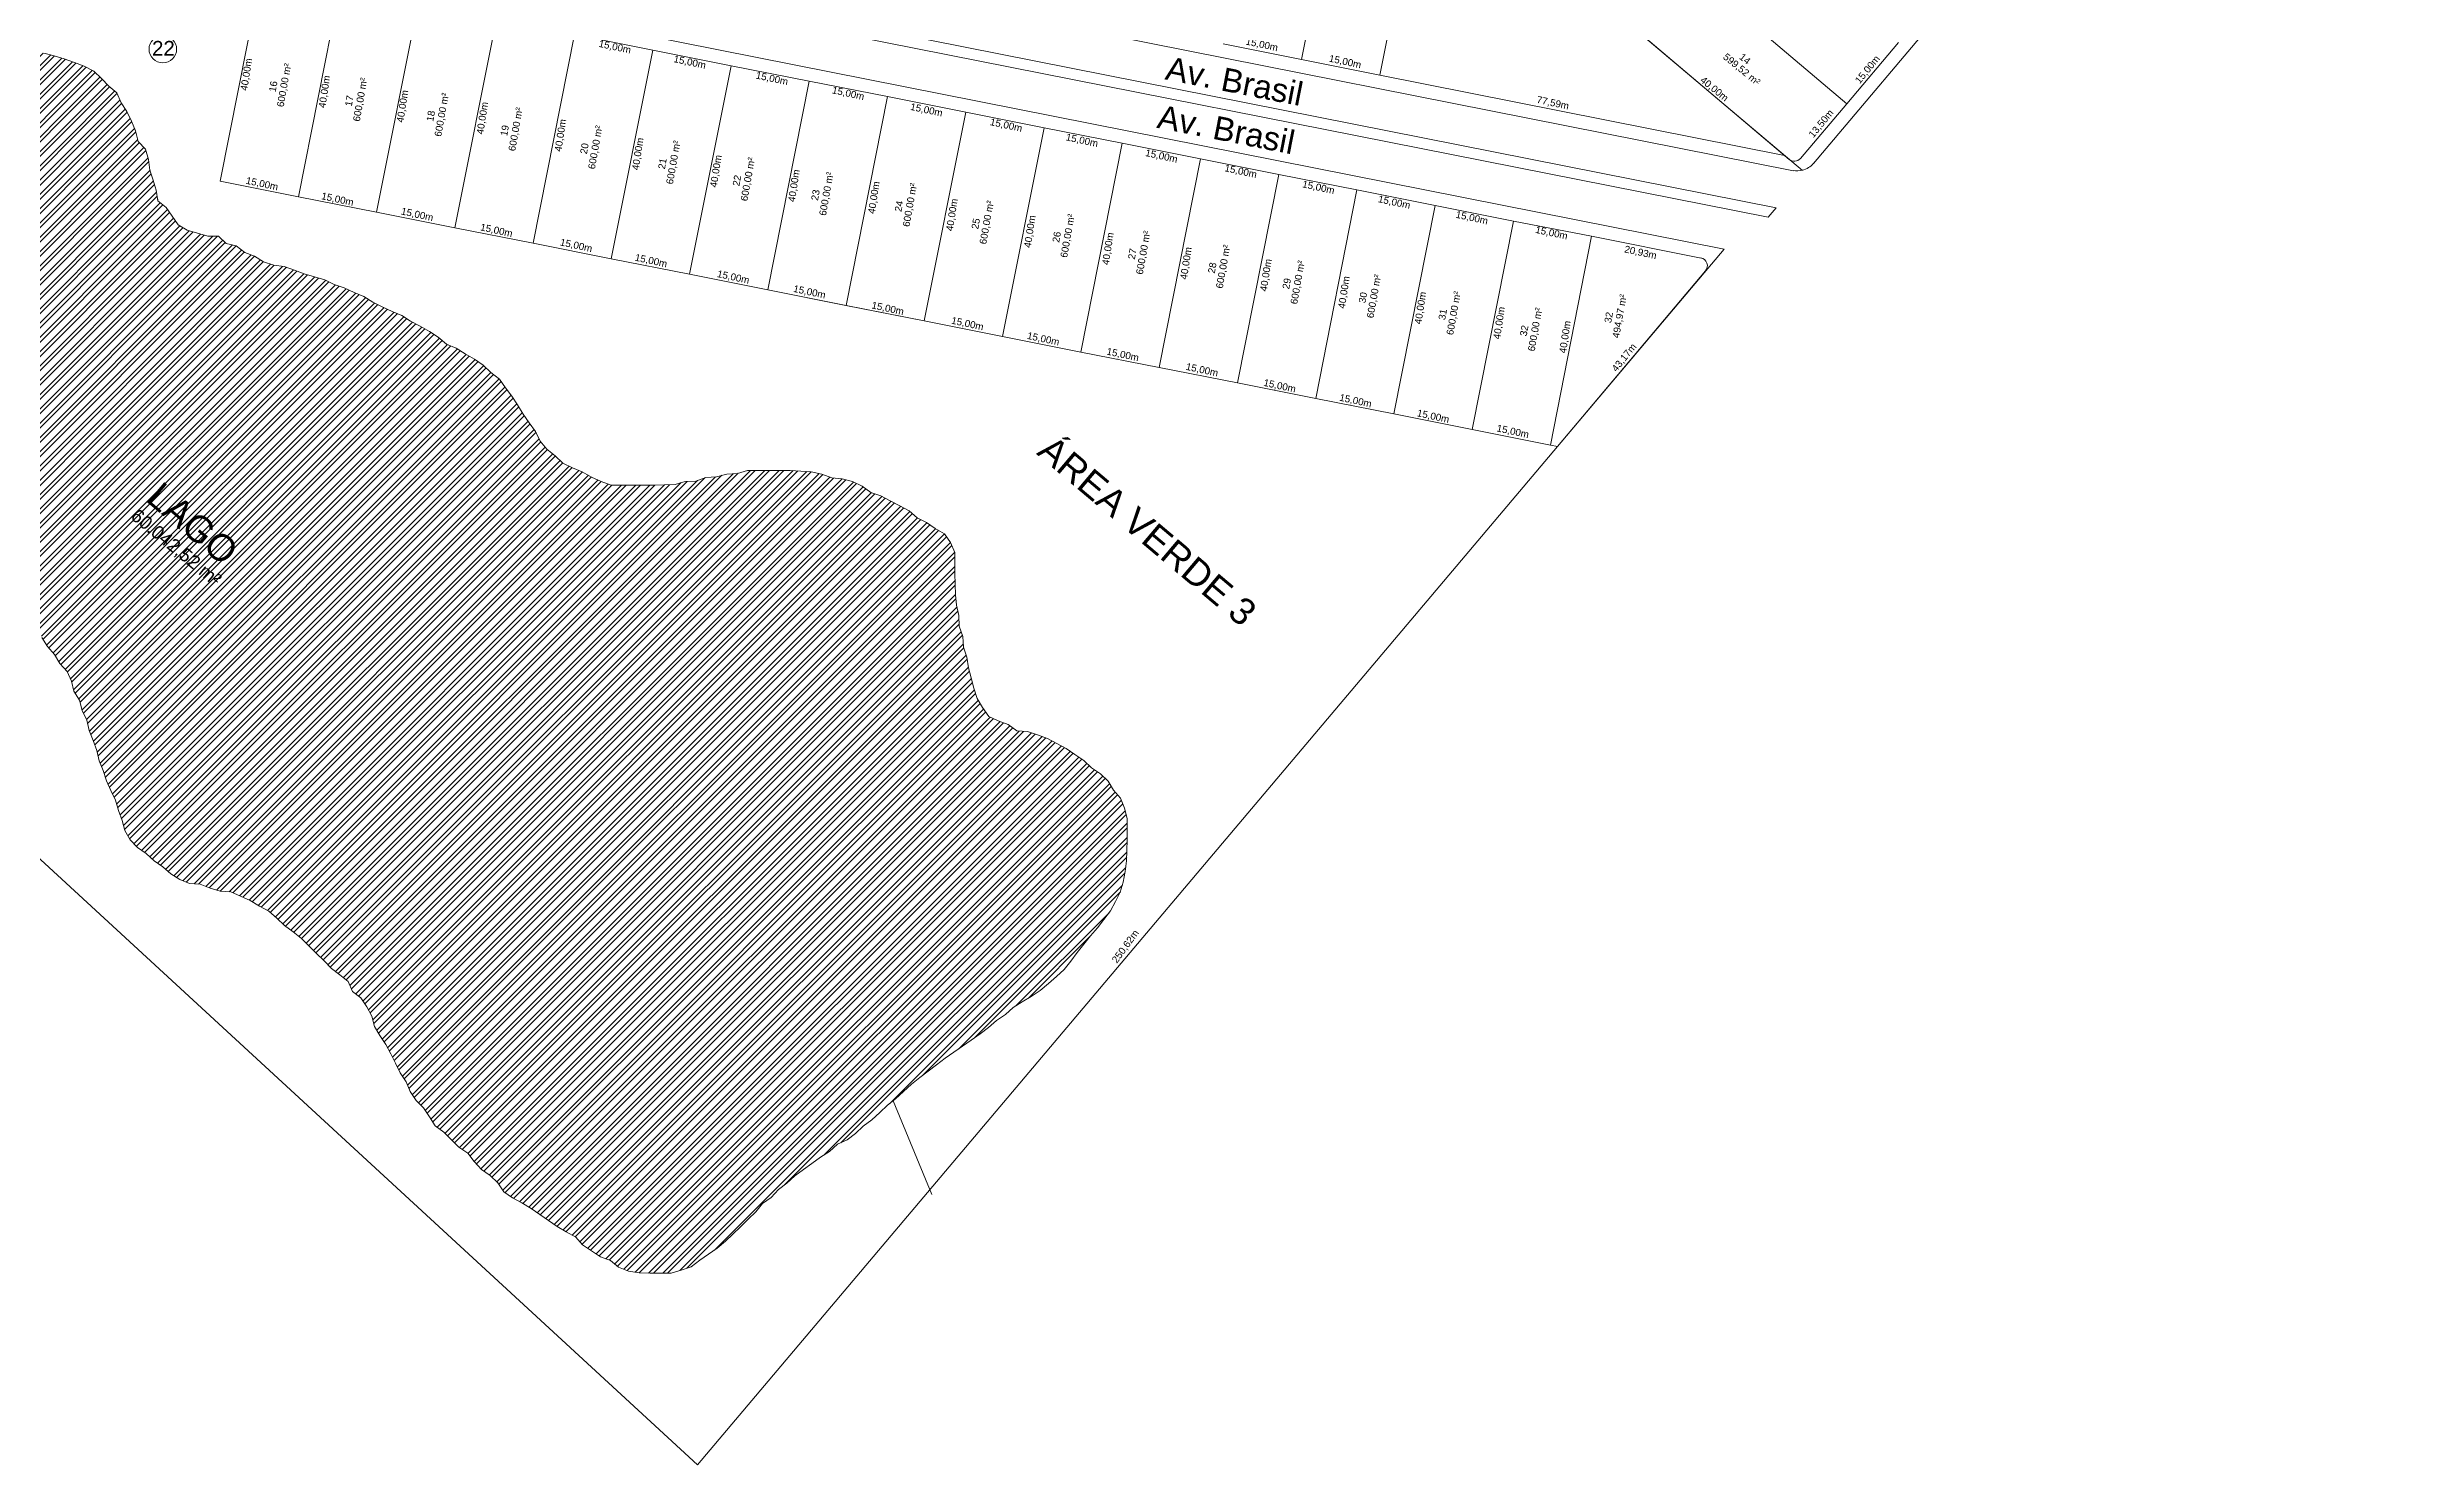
# Model space of a CAD drawing. Header units: metres. Extents: x 3808 to 8215, y 2374 to 6187.
# Drawn here: x 7201.4 to 7644.8, y 3387.8 to 3654.9 of the extents above; entities that cross this region are included whole.
import ezdxf

# ---------------------------------------------------------------- set-up
doc = ezdxf.new("R2010")
doc.units = ezdxf.units.M
for name, color, linetype in [('0 - Cotas', 7, 'Continuous'), ('0 - Nome das Ruas', 7, 'Continuous'), ('0 - Número Dos Lotes', 7, 'Continuous'), ('0 - QUADRAS', 7, 'Continuous'), ('0 - Área Dos Lotes', 1, 'Continuous'), ('PDF_CORREGO', 5, 'Continuous'), ('PDF_LAGO', 5, 'Continuous'), ('PDF_REGIAO_POLILINHAS', 7, 'Continuous')]:
    doc.layers.add(name, color=color, linetype=linetype)
doc.layers.add('PDF_MEIO_FIO', color=7, linetype='Continuous', true_color=0xdd6e00)
doc.layers.add('REGIAO_POLILINHAS', color=7, linetype='Continuous', lineweight=0)
doc.styles.get("Standard").update_dxf_attribs({"font": 'arial.ttf'})

msp = doc.modelspace()

# ---------------------------------------------------------------- hatches: boundary and pattern name
at = {"layer": 'REGIAO_POLILINHAS', "lineweight": 5}
h = msp.add_hatch(dxfattribs=at)
h.set_pattern_fill('ANSI32', color=5, scale=0.2)
h.set_pattern_definition([(45, (-581.274, 256.0805), (-1.3470384, 1.3470384), []), (45, (-580.376, 256.0805), (-1.3470384, 1.3470384), [])])
h.paths.add_polyline_path([(7147.295, 3654.96), (7145.289, 3655.268), (7144.158, 3656.913), (7142.564, 3658.147), (7140.61, 3658.507), (7138.657, 3659.073), (7136.703, 3659.279), (7134.698, 3659.33), (7132.692, 3659.381), (7130.687, 3659.381), (7128.682, 3659.381), (7126.677, 3659.381), (7124.671, 3659.381), (7122.666, 3659.381), (7120.661, 3659.381), (7118.656, 3659.381), (7116.753, 3658.816), (7114.748, 3658.713), (7112.845, 3658.045), (7111.252, 3656.811), (7109.606, 3655.679), (7108.012, 3654.445), (7106.367, 3653.314), (7104.67, 3652.286), (7103.385, 3650.692), (7101.534, 3649.921), (7100.043, 3648.635), (7098.603, 3647.247), (7097.163, 3645.807), (7095.775, 3644.419), (7094.13, 3643.237), (7092.382, 3642.26), (7091.559, 3640.409), (7090.942, 3638.558), (7090.788, 3636.552), (7090.736, 3634.547), (7090.736, 3632.542), (7090.736, 3630.537), (7090.736, 3628.531), (7090.736, 3626.526), (7090.736, 3624.521), (7090.736, 3622.516), (7090.736, 3620.51), (7091.148, 3618.557), (7091.713, 3616.603), (7092.073, 3614.649), (7092.69, 3612.747), (7093.359, 3610.844), (7094.593, 3609.302), (7096.032, 3607.862), (7097.163, 3606.217), (7098.14, 3604.468), (7099.22, 3602.823), (7100.557, 3601.281), (7102.151, 3600.098), (7103.642, 3598.71), (7104.876, 3597.167), (7106.418, 3595.882), (7107.909, 3594.545), (7109.349, 3593.157), (7110.737, 3591.717), (7112.434, 3590.586), (7113.925, 3589.249), (7115.313, 3587.861), (7116.753, 3586.421), (7118.604, 3585.701), (7119.89, 3584.107), (7121.483, 3582.976), (7122.975, 3581.588), (7124.363, 3580.2), (7126.008, 3579.017), (7127.191, 3577.423), (7129.042, 3576.652), (7130.533, 3575.315), (7132.178, 3574.184), (7133.669, 3572.847), (7135.109, 3571.459), (7136.96, 3570.636), (7138.245, 3569.094), (7140.096, 3568.374), (7141.587, 3567.037), (7143.233, 3565.906), (7144.724, 3564.569), (7146.369, 3563.438), (7147.603, 3561.844), (7149.197, 3560.661), (7150.74, 3559.325), (7152.385, 3558.193), (7154.39, 3557.988), (7156.395, 3557.936), (7158.349, 3558.296), (7160.354, 3558.553), (7162.051, 3559.633), (7164.005, 3559.89), (7166.01, 3559.942), (7168.016, 3559.942), (7170.021, 3559.993), (7172.026, 3559.993), (7174.031, 3559.993), (7175.985, 3559.53), (7177.888, 3558.81), (7179.739, 3558.142), (7181.641, 3557.525), (7183.492, 3556.702), (7185.394, 3556.034), (7187.194, 3555.211), (7189.096, 3554.594), (7190.793, 3553.515), (7192.593, 3552.538), (7194.032, 3551.201), (7195.472, 3549.813), (7196.912, 3548.373), (7198.043, 3546.728), (7199.688, 3545.596), (7200.408, 3543.694), (7201.436, 3541.997), (7202.773, 3540.506), (7203.802, 3538.809), (7205.19, 3537.318), (7205.961, 3535.467), (7206.424, 3533.565), (7207.504, 3531.868), (7208.018, 3529.914), (7208.892, 3528.115), (7209.303, 3526.161), (7210.074, 3524.31), (7210.743, 3522.407), (7211.206, 3520.454), (7211.977, 3518.603), (7212.594, 3516.7), (7213.416, 3514.849), (7214.291, 3513.05), (7214.805, 3511.096), (7215.525, 3509.245), (7216.039, 3507.342), (7217.016, 3505.543), (7218.404, 3504.103), (7220.049, 3502.972), (7221.54, 3501.635), (7223.186, 3500.504), (7224.677, 3499.167), (7226.373, 3498.087), (7228.224, 3497.368), (7230.23, 3497.213), (7232.132, 3496.493), (7233.983, 3495.876), (7235.988, 3495.774), (7237.839, 3494.951), (7239.639, 3494.128), (7241.387, 3493.049), (7243.135, 3492.123), (7244.678, 3490.838), (7246.117, 3489.449), (7247.763, 3488.267), (7249.305, 3486.981), (7250.694, 3485.593), (7252.133, 3484.153), (7253.573, 3482.765), (7254.961, 3481.326), (7256.555, 3480.143), (7258.098, 3478.858), (7258.92, 3477.007), (7260.514, 3475.773), (7261.645, 3474.127), (7262.571, 3472.379), (7263.085, 3470.425), (7264.062, 3468.677), (7265.193, 3467.032), (7266.119, 3465.232), (7267.044, 3463.484), (7267.918, 3461.684), (7268.998, 3459.988), (7269.769, 3458.137), (7270.9, 3456.44), (7272.289, 3455.052), (7273.42, 3453.355), (7274.499, 3451.71), (7276.093, 3450.476), (7277.533, 3449.087), (7278.973, 3447.648), (7280.618, 3446.516), (7281.852, 3444.974), (7283.189, 3443.483), (7284.834, 3442.3), (7286.325, 3440.963), (7287.405, 3439.267), (7289.05, 3438.136), (7290.799, 3437.21), (7292.547, 3436.13), (7294.192, 3434.999), (7295.837, 3433.868), (7297.483, 3432.737), (7299.179, 3431.708), (7300.979, 3430.732), (7302.264, 3429.24), (7303.961, 3428.161), (7305.658, 3427.03), (7307.509, 3426.31), (7309.051, 3425.076), (7310.902, 3424.304), (7312.908, 3423.996), (7314.913, 3423.945), (7316.918, 3423.945), (7318.923, 3423.945), (7320.826, 3424.51), (7322.728, 3425.127), (7324.322, 3426.361), (7325.968, 3427.492), (7327.613, 3428.623), (7329.155, 3429.96), (7330.595, 3431.297), (7332.035, 3432.685), (7333.474, 3434.074), (7334.914, 3435.513), (7336.148, 3437.056), (7337.793, 3438.187), (7339.182, 3439.678), (7340.724, 3440.912), (7342.215, 3442.249), (7343.861, 3443.431), (7345.454, 3444.614), (7347.048, 3445.797), (7348.745, 3446.876), (7350.288, 3448.213), (7352.087, 3449.036), (7353.681, 3450.27), (7355.121, 3451.607), (7356.766, 3452.789), (7358.257, 3454.178), (7359.697, 3455.566), (7361.239, 3456.8), (7362.73, 3458.137), (7364.222, 3459.525), (7365.764, 3460.81), (7367.358, 3461.993), (7368.952, 3463.175), (7370.546, 3464.409), (7372.191, 3465.541), (7373.836, 3466.723), (7375.482, 3467.854), (7377.127, 3469.037), (7378.721, 3470.22), (7380.264, 3471.505), (7381.909, 3472.636), (7383.4, 3473.973), (7385.097, 3475.053), (7386.793, 3476.081), (7388.439, 3477.212), (7390.033, 3478.498), (7391.524, 3479.834), (7392.963, 3481.171), (7394.249, 3482.714), (7395.431, 3484.359), (7396.717, 3485.902), (7397.951, 3487.496), (7399.236, 3488.987), (7400.47, 3490.581), (7401.704, 3492.174), (7402.681, 3493.923), (7403.555, 3495.722), (7404.121, 3497.625), (7404.481, 3499.578), (7404.738, 3501.584), (7404.789, 3503.589), (7404.841, 3505.594), (7404.841, 3507.599), (7404.841, 3509.605), (7404.378, 3511.559), (7403.607, 3513.41), (7402.27, 3514.901), (7401.242, 3516.597), (7399.802, 3518.037), (7398.157, 3519.117), (7396.717, 3520.505), (7395.02, 3521.636), (7393.375, 3522.767), (7391.627, 3523.744), (7389.827, 3524.67), (7387.976, 3525.338), (7386.074, 3525.955), (7384.068, 3526.109), (7382.423, 3527.292), (7380.572, 3528.012), (7378.772, 3528.835), (7377.59, 3530.48), (7376.613, 3532.228), (7375.945, 3534.13), (7375.482, 3536.084), (7374.968, 3537.987), (7374.659, 3539.992), (7374.042, 3541.894), (7373.888, 3543.9), (7373.219, 3545.802), (7373.117, 3547.807), (7372.705, 3549.761), (7372.5, 3551.715), (7372.448, 3553.72), (7372.397, 3555.725), (7372.397, 3557.731), (7372.397, 3559.736), (7371.574, 3561.587), (7370.443, 3563.232), (7368.695, 3564.209), (7367.049, 3565.34), (7365.301, 3566.266), (7363.759, 3567.551), (7362.011, 3568.528), (7360.211, 3569.454), (7358.463, 3570.379), (7356.56, 3570.996), (7354.915, 3572.23), (7353.116, 3573.053), (7351.162, 3573.567), (7349.208, 3573.773), (7347.305, 3574.493), (7345.352, 3574.904), (7343.346, 3575.058), (7341.341, 3575.161), (7339.336, 3575.161), (7337.331, 3575.161), (7335.325, 3575.161), (7333.32, 3575.161), (7331.418, 3574.595), (7329.412, 3574.493), (7327.459, 3573.978), (7325.505, 3573.824), (7323.602, 3573.156), (7321.597, 3573.104), (7319.695, 3572.539), (7317.689, 3572.436), (7315.684, 3572.384), (7313.679, 3572.384), (7311.674, 3572.384), (7309.668, 3572.384), (7307.663, 3572.384), (7305.761, 3573.104), (7303.961, 3573.927), (7302.213, 3574.904), (7300.362, 3575.675), (7298.562, 3576.549), (7297.123, 3577.937), (7295.529, 3579.171), (7294.243, 3580.714), (7293.421, 3582.514), (7292.187, 3584.107), (7291.056, 3585.753), (7290.027, 3587.501), (7288.948, 3589.146), (7287.714, 3590.74), (7286.582, 3592.386), (7284.988, 3593.62), (7283.549, 3595.008), (7281.903, 3596.139), (7280.155, 3597.116), (7278.459, 3598.196), (7276.608, 3598.967), (7275.065, 3600.252), (7273.42, 3601.332), (7271.672, 3602.36), (7269.872, 3603.286), (7268.227, 3604.366), (7266.376, 3605.137), (7264.525, 3606.011), (7262.725, 3606.885), (7261.08, 3607.965), (7259.229, 3608.685), (7257.378, 3609.559), (7255.475, 3610.227), (7253.676, 3611.05), (7251.773, 3611.667), (7249.819, 3612.181), (7247.968, 3612.901), (7246.066, 3613.569), (7244.112, 3613.826), (7242.158, 3614.443), (7240.462, 3615.523), (7238.611, 3616.243), (7237.017, 3617.477), (7235.114, 3617.94), (7233.675, 3619.328), (7231.669, 3619.328), (7229.716, 3619.842), (7227.762, 3620.408), (7226.065, 3621.436), (7224.934, 3623.081), (7223.803, 3624.727), (7222.26, 3625.961), (7221.952, 3627.966), (7221.386, 3629.868), (7220.769, 3631.771), (7220.512, 3633.776), (7219.895, 3635.678), (7218.558, 3637.169), (7218.044, 3639.123), (7217.273, 3640.974), (7216.399, 3642.774), (7215.319, 3644.419), (7214.548, 3646.322), (7213.005, 3647.556), (7211.617, 3648.995), (7210.177, 3650.384), (7208.378, 3651.309), (7206.527, 3652.029), (7204.624, 3652.697), (7202.722, 3653.314), (7200.768, 3653.777), (7198.866, 3654.291), (7196.86, 3654.497), (7194.855, 3654.548), (7192.85, 3654.548), (7190.845, 3654.548), (7188.839, 3654.548), (7186.834, 3654.548), (7184.829, 3654.548), (7182.824, 3654.548), (7180.818, 3654.548), (7178.813, 3654.548), (7176.808, 3654.548), (7174.803, 3654.548), (7172.797, 3654.548), (7170.792, 3654.548), (7168.787, 3654.548), (7166.884, 3653.931), (7164.982, 3653.314), (7162.977, 3653.211), (7160.971, 3653.211), (7158.966, 3653.16), (7156.961, 3653.16), (7154.956, 3653.16), (7152.95, 3653.16), (7151.974, 3653.16), (7151.768, 3653.674), (7151.716, 3654.137), (7151.357, 3654.394), (7150.585, 3654.497), (7150.071, 3654.754), (7149.608, 3654.754), (7149.043, 3654.857)])
edge = h.paths.add_edge_path(flags=17)
edge.add_line((7222.214, 3626.258), (7222.26, 3626.218))
h.paths.add_polyline_path([(7132.692, 3659.381), (7118.604, 3659.381), (7134.698, 3659.33)], flags=25)
h.paths.add_polyline_path([(7118.656, 3659.381), (7132.692, 3659.381), (7118.604, 3659.381)], flags=24)
h.paths.add_polyline_path([(7130.687, 3659.381), (7118.656, 3659.381), (7132.692, 3659.381)], flags=24)
h.paths.add_polyline_path([(7130.687, 3659.381), (7118.656, 3659.381), (7128.682, 3659.381)], flags=8)
h.paths.add_polyline_path([(7130.687, 3659.381), (7118.656, 3659.381)], flags=8)
h.paths.add_polyline_path([(7128.682, 3659.381), (7118.656, 3659.381), (7126.677, 3659.381)], flags=8)
h.paths.add_polyline_path([(7128.682, 3659.381), (7118.656, 3659.381)], flags=8)
h.paths.add_polyline_path([(7126.677, 3659.381), (7118.656, 3659.381), (7124.671, 3659.381)], flags=8)
h.paths.add_polyline_path([(7126.677, 3659.381), (7118.656, 3659.381)], flags=8)
h.paths.add_polyline_path([(7124.671, 3659.381), (7118.656, 3659.381), (7122.666, 3659.381)], flags=8)
h.paths.add_polyline_path([(7124.671, 3659.381), (7118.656, 3659.381)], flags=8)
h.paths.add_polyline_path([(7194.855, 3654.548), (7168.735, 3654.548), (7196.86, 3654.497)], flags=25)
h.paths.add_polyline_path([(7168.787, 3654.548), (7194.855, 3654.548), (7168.735, 3654.548)], flags=24)
h.paths.add_polyline_path([(7192.85, 3654.548), (7168.787, 3654.548), (7194.855, 3654.548)], flags=24)
h.paths.add_polyline_path([(7192.85, 3654.548), (7168.787, 3654.548), (7190.845, 3654.548)], flags=8)
h.paths.add_polyline_path([(7192.85, 3654.548), (7168.787, 3654.548)], flags=8)
h.paths.add_polyline_path([(7190.845, 3654.548), (7168.787, 3654.548), (7188.839, 3654.548)], flags=8)
h.paths.add_polyline_path([(7190.845, 3654.548), (7168.787, 3654.548)], flags=8)
h.paths.add_polyline_path([(7188.839, 3654.548), (7168.787, 3654.548), (7186.834, 3654.548)], flags=8)
h.paths.add_polyline_path([(7188.839, 3654.548), (7168.787, 3654.548)], flags=8)
h.paths.add_polyline_path([(7186.834, 3654.548), (7168.787, 3654.548), (7184.829, 3654.548)], flags=8)
h.paths.add_polyline_path([(7186.834, 3654.548), (7168.787, 3654.548)], flags=8)
h.paths.add_polyline_path([(7184.829, 3654.548), (7168.787, 3654.548), (7182.824, 3654.548)], flags=8)
h.paths.add_polyline_path([(7184.829, 3654.548), (7168.787, 3654.548)], flags=8)
h.paths.add_polyline_path([(7333.32, 3575.161), (7343.346, 3575.058), (7332.96, 3575.058)], flags=25)
h.paths.add_polyline_path([(7341.341, 3575.161), (7333.32, 3575.161), (7343.346, 3575.058)], flags=24)
h.paths.add_polyline_path([(7341.341, 3575.161), (7333.32, 3575.161), (7339.336, 3575.161)], flags=8)
h.paths.add_polyline_path([(7341.341, 3575.161), (7333.32, 3575.161)], flags=8)
h.paths.add_polyline_path([(7339.336, 3575.161), (7333.32, 3575.161), (7337.331, 3575.161)], flags=8)
h.paths.add_polyline_path([(7339.336, 3575.161), (7333.32, 3575.161)], flags=8)
h.paths.add_polyline_path([(7337.331, 3575.161), (7333.32, 3575.161), (7335.325, 3575.161)], flags=8)
h.paths.add_polyline_path([(7337.331, 3575.161), (7333.32, 3575.161)], flags=8)
h.paths.add_polyline_path([(7318.923, 3423.945), (7316.918, 3423.945), (7314.913, 3423.945)], flags=24)
h.paths.add_polyline_path([(7318.923, 3423.945), (7316.918, 3423.945)], flags=8)
h.paths.add_polyline_path([(7314.913, 3423.945), (7318.923, 3423.945)], flags=25)

# ---------------------------------------------------------------- linework, layer by layer
at = {"layer": '0 - QUADRAS', "color": 7, "lineweight": 5}
msp.add_circle((7223.187, 3654.549), 2.597, dxfattribs=at)
at = {"layer": '0 - QUADRAS', "lineweight": 5, "transparency": 33554559}
msp.add_solid([(7215.936, 3634.547), (7216.604, 3634.547), (7216.45, 3634.547)], dxfattribs=at)
at = {"layer": 'PDF_CORREGO', "lineweight": 5}
for p, q in [((7222.214, 3626.258), (7222.26, 3626.218)), ((7360.743, 3456.403), (7368.026, 3438.753))]:
    msp.add_line(p, q, dxfattribs=at)
at = {"layer": 'PDF_LAGO', "color": 3, "lineweight": 5}
for p, q in [((7202.722, 3653.314), (7200.768, 3653.777)), ((7204.624, 3652.697), (7202.722, 3653.314)), ((7206.527, 3652.029), (7204.624, 3652.697)), ((7208.378, 3651.309), (7206.527, 3652.029)), ((7210.177, 3650.384), (7208.378, 3651.309)), ((7211.617, 3648.995), (7210.177, 3650.384)), ((7213.005, 3647.556), (7211.617, 3648.995)), ((7214.548, 3646.322), (7213.005, 3647.556)), ((7215.319, 3644.419), (7214.548, 3646.322)), ((7216.399, 3642.774), (7215.319, 3644.419)), ((7217.273, 3640.974), (7216.399, 3642.774)), ((7218.044, 3639.123), (7217.273, 3640.974)), ((7218.558, 3637.169), (7218.044, 3639.123)), ((7219.895, 3635.678), (7218.558, 3637.169)), ((7220.512, 3633.776), (7219.895, 3635.678)), ((7220.769, 3631.771), (7220.512, 3633.776)), ((7221.386, 3629.868), (7220.769, 3631.771)), ((7221.952, 3627.966), (7221.386, 3629.868)), ((7222.26, 3625.961), (7221.952, 3627.966)), ((7223.803, 3624.727), (7222.26, 3625.961)), ((7224.934, 3623.081), (7223.803, 3624.727)), ((7226.065, 3621.436), (7224.934, 3623.081)), ((7227.762, 3620.408), (7226.065, 3621.436)), ((7229.716, 3619.842), (7227.762, 3620.408)), ((7231.669, 3619.328), (7229.716, 3619.842)), ((7233.675, 3619.328), (7231.669, 3619.328)), ((7235.114, 3617.94), (7233.675, 3619.328)), ((7237.017, 3617.477), (7235.114, 3617.94)), ((7238.611, 3616.243), (7237.017, 3617.477)), ((7240.462, 3615.523), (7238.611, 3616.243)), ((7242.158, 3614.443), (7240.462, 3615.523)), ((7244.112, 3613.826), (7242.158, 3614.443)), ((7246.066, 3613.569), (7244.112, 3613.826)), ((7247.968, 3612.901), (7246.066, 3613.569)), ((7249.819, 3612.181), (7247.968, 3612.901)), ((7251.773, 3611.667), (7249.819, 3612.181)), ((7253.676, 3611.05), (7251.773, 3611.667)), ((7255.475, 3610.227), (7253.676, 3611.05)), ((7257.378, 3609.559), (7255.475, 3610.227)), ((7259.229, 3608.685), (7257.378, 3609.559)), ((7261.08, 3607.965), (7259.229, 3608.685)), ((7262.725, 3606.885), (7261.08, 3607.965)), ((7264.525, 3606.011), (7262.725, 3606.885)), ((7266.376, 3605.137), (7264.525, 3606.011)), ((7268.227, 3604.366), (7266.376, 3605.137)), ((7269.872, 3603.286), (7268.227, 3604.366)), ((7271.672, 3602.36), (7269.872, 3603.286)), ((7273.42, 3601.332), (7271.672, 3602.36)), ((7275.065, 3600.252), (7273.42, 3601.332)), ((7276.608, 3598.967), (7275.065, 3600.252)), ((7278.459, 3598.196), (7276.608, 3598.967)), ((7280.155, 3597.116), (7278.459, 3598.196)), ((7281.903, 3596.139), (7280.155, 3597.116)), ((7283.549, 3595.008), (7281.903, 3596.139)), ((7284.988, 3593.62), (7283.549, 3595.008)), ((7286.582, 3592.386), (7284.988, 3593.62)), ((7287.714, 3590.74), (7286.582, 3592.386)), ((7288.948, 3589.146), (7287.714, 3590.74)), ((7290.027, 3587.501), (7288.948, 3589.146)), ((7291.056, 3585.753), (7290.027, 3587.501)), ((7292.187, 3584.107), (7291.056, 3585.753)), ((7293.421, 3582.514), (7292.187, 3584.107)), ((7294.243, 3580.714), (7293.421, 3582.514)), ((7295.529, 3579.171), (7294.243, 3580.714)), ((7297.123, 3577.937), (7295.529, 3579.171)), ((7298.562, 3576.549), (7297.123, 3577.937)), ((7300.362, 3575.675), (7298.562, 3576.549)), ((7302.213, 3574.904), (7300.362, 3575.675)), ((7303.961, 3573.927), (7302.213, 3574.904)), ((7329.412, 3574.493), (7327.459, 3573.978)), ((7331.418, 3574.595), (7329.412, 3574.493)), ((7333.32, 3575.161), (7331.418, 3574.595)), ((7335.325, 3575.161), (7333.32, 3575.161)), ((7337.331, 3575.161), (7335.325, 3575.161)), ((7339.336, 3575.161), (7337.331, 3575.161)), ((7341.341, 3575.161), (7339.336, 3575.161)), ((7343.346, 3575.058), (7341.341, 3575.161)), ((7345.352, 3574.904), (7343.346, 3575.058)), ((7347.305, 3574.493), (7345.352, 3574.904)), ((7349.208, 3573.773), (7347.305, 3574.493)), ((7305.761, 3573.104), (7303.961, 3573.927)), ((7307.663, 3572.384), (7305.761, 3573.104)), ((7309.668, 3572.384), (7307.663, 3572.384)), ((7311.674, 3572.384), (7309.668, 3572.384)), ((7313.679, 3572.384), (7311.674, 3572.384)), ((7315.684, 3572.384), (7313.679, 3572.384)), ((7317.689, 3572.436), (7315.684, 3572.384)), ((7319.695, 3572.539), (7317.689, 3572.436)), ((7321.597, 3573.104), (7319.695, 3572.539)), ((7323.602, 3573.156), (7321.597, 3573.104)), ((7325.505, 3573.824), (7323.602, 3573.156)), ((7327.459, 3573.978), (7325.505, 3573.824)), ((7351.162, 3573.567), (7349.208, 3573.773)), ((7353.116, 3573.053), (7351.162, 3573.567)), ((7354.915, 3572.23), (7353.116, 3573.053)), ((7356.56, 3570.996), (7354.915, 3572.23)), ((7358.463, 3570.379), (7356.56, 3570.996)), ((7360.211, 3569.454), (7358.463, 3570.379)), ((7362.011, 3568.528), (7360.211, 3569.454)), ((7363.759, 3567.551), (7362.011, 3568.528)), ((7365.301, 3566.266), (7363.759, 3567.551)), ((7367.049, 3565.34), (7365.301, 3566.266)), ((7368.695, 3564.209), (7367.049, 3565.34)), ((7370.443, 3563.232), (7368.695, 3564.209)), ((7371.574, 3561.587), (7370.443, 3563.232)), ((7372.397, 3559.736), (7371.574, 3561.587)), ((7372.397, 3557.731), (7372.397, 3559.736)), ((7372.397, 3555.725), (7372.397, 3557.731)), ((7372.448, 3553.72), (7372.397, 3555.725)), ((7372.5, 3551.715), (7372.448, 3553.72)), ((7372.705, 3549.761), (7372.5, 3551.715)), ((7373.117, 3547.807), (7372.705, 3549.761)), ((7373.219, 3545.802), (7373.117, 3547.807)), ((7200.408, 3543.694), (7201.436, 3541.997)), ((7373.888, 3543.9), (7373.219, 3545.802)), ((7374.042, 3541.894), (7373.888, 3543.9)), ((7201.436, 3541.997), (7202.773, 3540.506)), ((7202.773, 3540.506), (7203.802, 3538.809)), ((7203.802, 3538.809), (7205.19, 3537.318)), ((7374.659, 3539.992), (7374.042, 3541.894)), ((7374.968, 3537.987), (7374.659, 3539.992)), ((7205.19, 3537.318), (7205.961, 3535.467)), ((7205.961, 3535.467), (7206.424, 3533.565)), ((7375.482, 3536.084), (7374.968, 3537.987)), ((7375.945, 3534.13), (7375.482, 3536.084)), ((7376.613, 3532.228), (7375.945, 3534.13)), ((7206.424, 3533.565), (7207.504, 3531.868)), ((7207.504, 3531.868), (7208.018, 3529.914)), ((7208.018, 3529.914), (7208.892, 3528.115)), ((7377.59, 3530.48), (7376.613, 3532.228)), ((7378.772, 3528.835), (7377.59, 3530.48)), ((7208.892, 3528.115), (7209.303, 3526.161)), ((7209.303, 3526.161), (7210.074, 3524.31)), ((7380.572, 3528.012), (7378.772, 3528.835)), ((7382.423, 3527.292), (7380.572, 3528.012)), ((7384.068, 3526.109), (7382.423, 3527.292)), ((7386.074, 3525.955), (7384.068, 3526.109)), ((7387.976, 3525.338), (7386.074, 3525.955)), ((7389.827, 3524.67), (7387.976, 3525.338)), ((7210.074, 3524.31), (7210.743, 3522.407)), ((7210.743, 3522.407), (7211.206, 3520.454)), ((7391.627, 3523.744), (7389.827, 3524.67)), ((7393.375, 3522.767), (7391.627, 3523.744)), ((7395.02, 3521.636), (7393.375, 3522.767)), ((7396.717, 3520.505), (7395.02, 3521.636)), ((7211.206, 3520.454), (7211.977, 3518.603)), ((7211.977, 3518.603), (7212.594, 3516.7)), ((7212.594, 3516.7), (7213.416, 3514.849)), ((7398.157, 3519.117), (7396.717, 3520.505)), ((7399.802, 3518.037), (7398.157, 3519.117)), ((7401.242, 3516.597), (7399.802, 3518.037)), ((7402.27, 3514.901), (7401.242, 3516.597)), ((7213.416, 3514.849), (7214.291, 3513.05)), ((7214.291, 3513.05), (7214.805, 3511.096)), ((7403.607, 3513.41), (7402.27, 3514.901)), ((7404.378, 3511.559), (7403.607, 3513.41)), ((7214.805, 3511.096), (7215.525, 3509.245)), ((7215.525, 3509.245), (7216.039, 3507.342)), ((7404.841, 3509.605), (7404.378, 3511.559)), ((7404.841, 3507.599), (7404.841, 3509.605)), ((7404.841, 3505.594), (7404.841, 3507.599)), ((7216.039, 3507.342), (7217.016, 3505.543)), ((7217.016, 3505.543), (7218.404, 3504.103)), ((7218.404, 3504.103), (7220.049, 3502.972)), ((7404.738, 3501.584), (7404.789, 3503.589)), ((7404.789, 3503.589), (7404.841, 3505.594)), ((7220.049, 3502.972), (7221.54, 3501.635)), ((7221.54, 3501.635), (7223.186, 3500.504)), ((7223.186, 3500.504), (7224.677, 3499.167)), ((7224.677, 3499.167), (7226.373, 3498.087)), ((7404.121, 3497.625), (7404.481, 3499.578)), ((7404.481, 3499.578), (7404.738, 3501.584)), ((7226.373, 3498.087), (7228.224, 3497.368)), ((7228.224, 3497.368), (7230.23, 3497.213)), ((7230.23, 3497.213), (7232.132, 3496.493)), ((7232.132, 3496.493), (7233.983, 3495.876)), ((7233.983, 3495.876), (7235.988, 3495.774)), ((7235.988, 3495.774), (7237.839, 3494.951)), ((7237.839, 3494.951), (7239.639, 3494.128)), ((7402.681, 3493.923), (7403.555, 3495.722)), ((7403.555, 3495.722), (7404.121, 3497.625)), ((7239.639, 3494.128), (7241.387, 3493.049)), ((7241.387, 3493.049), (7243.135, 3492.123)), ((7243.135, 3492.123), (7244.678, 3490.838)), ((7244.678, 3490.838), (7246.117, 3489.449)), ((7399.236, 3488.987), (7400.47, 3490.581)), ((7400.47, 3490.581), (7401.704, 3492.174)), ((7401.704, 3492.174), (7402.681, 3493.923)), ((7246.117, 3489.449), (7247.763, 3488.267)), ((7247.763, 3488.267), (7249.305, 3486.981)), ((7249.305, 3486.981), (7250.694, 3485.593)), ((7250.694, 3485.593), (7252.133, 3484.153)), ((7395.431, 3484.359), (7396.717, 3485.902)), ((7396.717, 3485.902), (7397.951, 3487.496)), ((7397.951, 3487.496), (7399.236, 3488.987)), ((7252.133, 3484.153), (7253.573, 3482.765)), ((7253.573, 3482.765), (7254.961, 3481.326)), ((7254.961, 3481.326), (7256.555, 3480.143)), ((7391.524, 3479.834), (7392.963, 3481.171)), ((7392.963, 3481.171), (7394.249, 3482.714)), ((7394.249, 3482.714), (7395.431, 3484.359)), ((7256.555, 3480.143), (7258.098, 3478.858)), ((7258.098, 3478.858), (7258.92, 3477.007)), ((7258.92, 3477.007), (7260.514, 3475.773)), ((7386.793, 3476.081), (7388.439, 3477.212)), ((7388.439, 3477.212), (7390.033, 3478.498)), ((7390.033, 3478.498), (7391.524, 3479.834)), ((7260.514, 3475.773), (7261.645, 3474.127)), ((7261.645, 3474.127), (7262.571, 3472.379)), ((7262.571, 3472.379), (7263.085, 3470.425)), ((7380.264, 3471.505), (7381.909, 3472.636)), ((7381.909, 3472.636), (7383.4, 3473.973)), ((7383.4, 3473.973), (7385.097, 3475.053)), ((7385.097, 3475.053), (7386.793, 3476.081)), ((7263.085, 3470.425), (7264.062, 3468.677)), ((7264.062, 3468.677), (7265.193, 3467.032)), ((7373.836, 3466.723), (7375.482, 3467.854)), ((7375.482, 3467.854), (7377.127, 3469.037)), ((7377.127, 3469.037), (7378.721, 3470.22)), ((7378.721, 3470.22), (7380.264, 3471.505)), ((7265.193, 3467.032), (7266.119, 3465.232)), ((7266.119, 3465.232), (7267.044, 3463.484)), ((7267.044, 3463.484), (7267.918, 3461.684)), ((7367.358, 3461.993), (7368.952, 3463.175)), ((7368.952, 3463.175), (7370.546, 3464.409)), ((7370.546, 3464.409), (7372.191, 3465.541)), ((7372.191, 3465.541), (7373.836, 3466.723)), ((7267.918, 3461.684), (7268.998, 3459.988)), ((7268.998, 3459.988), (7269.769, 3458.137)), ((7362.73, 3458.137), (7364.222, 3459.525)), ((7364.222, 3459.525), (7365.764, 3460.81)), ((7365.764, 3460.81), (7367.358, 3461.993)), ((7269.769, 3458.137), (7270.9, 3456.44)), ((7270.9, 3456.44), (7272.289, 3455.052)), ((7272.289, 3455.052), (7273.42, 3453.355)), ((7358.257, 3454.178), (7359.697, 3455.566)), ((7359.697, 3455.566), (7361.239, 3456.8)), ((7361.239, 3456.8), (7362.73, 3458.137)), ((7273.42, 3453.355), (7274.499, 3451.71)), ((7274.499, 3451.71), (7276.093, 3450.476)), ((7276.093, 3450.476), (7277.533, 3449.087)), ((7352.087, 3449.036), (7353.681, 3450.27)), ((7353.681, 3450.27), (7355.121, 3451.607)), ((7355.121, 3451.607), (7356.766, 3452.789)), ((7356.766, 3452.789), (7358.257, 3454.178)), ((7277.533, 3449.087), (7278.973, 3447.648)), ((7278.973, 3447.648), (7280.618, 3446.516)), ((7280.618, 3446.516), (7281.852, 3444.974)), ((7345.454, 3444.614), (7347.048, 3445.797)), ((7347.048, 3445.797), (7348.745, 3446.876)), ((7348.745, 3446.876), (7350.288, 3448.213)), ((7350.288, 3448.213), (7352.087, 3449.036)), ((7281.852, 3444.974), (7283.189, 3443.483)), ((7283.189, 3443.483), (7284.834, 3442.3)), ((7284.834, 3442.3), (7286.325, 3440.963)), ((7286.325, 3440.963), (7287.405, 3439.267)), ((7340.724, 3440.912), (7342.215, 3442.249)), ((7342.215, 3442.249), (7343.861, 3443.431)), ((7343.861, 3443.431), (7345.454, 3444.614)), ((7287.405, 3439.267), (7289.05, 3438.136)), ((7289.05, 3438.136), (7290.799, 3437.21)), ((7290.799, 3437.21), (7292.547, 3436.13)), ((7334.914, 3435.513), (7336.148, 3437.056)), ((7336.148, 3437.056), (7337.793, 3438.187)), ((7337.793, 3438.187), (7339.182, 3439.678)), ((7339.182, 3439.678), (7340.724, 3440.912)), ((7292.547, 3436.13), (7294.192, 3434.999)), ((7294.192, 3434.999), (7295.837, 3433.868)), ((7295.837, 3433.868), (7297.483, 3432.737)), ((7297.483, 3432.737), (7299.179, 3431.708)), ((7330.595, 3431.297), (7332.035, 3432.685)), ((7332.035, 3432.685), (7333.474, 3434.074)), ((7333.474, 3434.074), (7334.914, 3435.513)), ((7299.179, 3431.708), (7300.979, 3430.732)), ((7300.979, 3430.732), (7302.264, 3429.24)), ((7302.264, 3429.24), (7303.961, 3428.161)), ((7303.961, 3428.161), (7305.658, 3427.03)), ((7325.968, 3427.492), (7327.613, 3428.623)), ((7327.613, 3428.623), (7329.155, 3429.96)), ((7329.155, 3429.96), (7330.595, 3431.297)), ((7305.658, 3427.03), (7307.509, 3426.31)), ((7307.509, 3426.31), (7309.051, 3425.076)), ((7309.051, 3425.076), (7310.902, 3424.304)), ((7310.902, 3424.304), (7312.908, 3423.996)), ((7312.908, 3423.996), (7314.913, 3423.945)), ((7314.913, 3423.945), (7316.918, 3423.945)), ((7316.918, 3423.945), (7318.923, 3423.945)), ((7318.923, 3423.945), (7320.826, 3424.51)), ((7320.826, 3424.51), (7322.728, 3425.127)), ((7322.728, 3425.127), (7324.322, 3426.361)), ((7324.322, 3426.361), (7325.968, 3427.492))]:
    msp.add_line(p, q, dxfattribs=at)
at = {"layer": 'PDF_LAGO', "lineweight": 5, "transparency": 33554559}
for points in [[(7333.32, 3575.161), (7343.346, 3575.058), (7332.96, 3575.058)], [(7337.331, 3575.161), (7337.331, 3575.161), (7333.32, 3575.161)], [(7337.331, 3575.161), (7333.32, 3575.161), (7335.325, 3575.161)], [(7339.336, 3575.161), (7339.336, 3575.161), (7333.32, 3575.161)], [(7339.336, 3575.161), (7333.32, 3575.161), (7337.331, 3575.161)], [(7341.341, 3575.161), (7341.341, 3575.161), (7333.32, 3575.161)], [(7341.341, 3575.161), (7333.32, 3575.161), (7339.336, 3575.161)], [(7341.341, 3575.161), (7333.32, 3575.161), (7343.346, 3575.058)], [(7314.913, 3423.945), (7318.923, 3423.945), (7318.923, 3423.945)], [(7318.923, 3423.945), (7316.918, 3423.945), (7314.913, 3423.945)], [(7318.923, 3423.945), (7318.923, 3423.945), (7316.918, 3423.945)]]:
    msp.add_solid(points, dxfattribs=at)
at = {"layer": 'PDF_MEIO_FIO', "lineweight": 5}
for p, q in [((7534.154, 3633.005), (7644.802, 3764.014)), ((7530.349, 3631.616), (7163.799, 3704.371)), ((7525.618, 3622.876), (7157.835, 3695.836)), ((7159.326, 3697.584), (7527.11, 3624.624)), ((7517.289, 3616.86), (7150.534, 3689.614)), ((7532.046, 3631.668), (7464.535, 3688.689)), ((7467.569, 3686.118), (7532.046, 3631.668)), ((7527.11, 3624.624), (7525.618, 3622.876)), ((7485.925, 3579.686), (7517.289, 3616.86)), ((7323.911, 3387.799), (7485.925, 3579.686))]:
    msp.add_line(p, q, dxfattribs=at)
for radius, start, end in [(3.984, 258.77632, 283.69538), (3.985, 283.69461, 319.82855)]:
    msp.add_arc((7531.094, 3635.601), radius, start, end, dxfattribs=at)
at = {"layer": 'PDF_REGIAO_POLILINHAS', "lineweight": 5}
for p, q in [((7445.511, 3691.877), (7437.696, 3652.594)), ((7437.696, 3652.594), (7445.511, 3691.877)), ((7460.268, 3688.946), (7452.453, 3649.664)), ((7452.453, 3649.664), (7460.268, 3688.946)), ((7233.983, 3629.663), (7241.798, 3668.996)), ((7241.798, 3668.996), (7233.983, 3629.663)), ((7540.426, 3644.265), (7509.834, 3670.128)), ((7509.834, 3670.128), (7540.426, 3644.265)), ((7256.504, 3666.066), (7248.74, 3626.732)), ((7248.74, 3626.732), (7256.504, 3666.066)), ((7271.26, 3663.135), (7263.445, 3623.801)), ((7263.445, 3623.801), (7271.26, 3663.135)), ((7286.017, 3660.204), (7278.201, 3620.87)), ((7278.201, 3620.87), (7286.017, 3660.204)), ((7500.116, 3658.662), (7528.703, 3634.496)), ((7529.578, 3633.776), (7500.116, 3658.662)), ((7300.722, 3657.273), (7292.958, 3617.991)), ((7292.958, 3617.991), (7300.722, 3657.273)), ((7300.722, 3657.273), (7315.479, 3654.343)), ((7315.479, 3654.343), (7307.663, 3615.06)), ((7307.663, 3615.06), (7315.479, 3654.343)), ((7315.479, 3654.343), (7330.235, 3651.412)), ((7437.696, 3652.594), (7422.939, 3655.525)), ((7550.144, 3655.782), (7540.426, 3644.265)), ((7330.235, 3651.412), (7322.42, 3612.13)), ((7322.42, 3612.13), (7330.235, 3651.412)), ((7330.235, 3651.412), (7344.94, 3648.481)), ((7452.453, 3649.664), (7437.696, 3652.594)), ((7528.703, 3634.496), (7452.453, 3649.664)), ((7344.94, 3648.481), (7337.176, 3609.199)), ((7337.176, 3609.199), (7344.94, 3648.481)), ((7344.94, 3648.481), (7359.697, 3645.602)), ((7359.697, 3645.602), (7351.933, 3606.268)), ((7351.933, 3606.268), (7359.697, 3645.602)), ((7359.697, 3645.602), (7374.453, 3642.671)), ((7374.453, 3642.671), (7366.638, 3603.337)), ((7366.638, 3603.337), (7374.453, 3642.671)), ((7374.453, 3642.671), (7389.21, 3639.74)), ((7540.426, 3644.265), (7531.686, 3633.93)), ((7389.21, 3639.74), (7381.395, 3600.407)), ((7381.395, 3600.407), (7389.21, 3639.74)), ((7389.21, 3639.74), (7403.915, 3636.81)), ((7403.915, 3636.81), (7396.151, 3597.476)), ((7396.151, 3597.476), (7403.915, 3636.81)), ((7403.915, 3636.81), (7418.672, 3633.879)), ((7418.672, 3633.879), (7410.856, 3594.545)), ((7410.856, 3594.545), (7418.672, 3633.879)), ((7418.672, 3633.879), (7433.428, 3630.948)), ((7248.74, 3626.732), (7233.983, 3629.663)), ((7233.983, 3629.663), (7248.74, 3626.732)), ((7433.428, 3630.948), (7425.613, 3591.666)), ((7425.613, 3591.666), (7433.428, 3630.948)), ((7433.428, 3630.948), (7448.134, 3628.017)), ((7448.134, 3628.017), (7440.37, 3588.735)), ((7440.37, 3588.735), (7448.134, 3628.017)), ((7448.134, 3628.017), (7462.89, 3625.087)), ((7263.445, 3623.801), (7248.74, 3626.732)), ((7248.74, 3626.732), (7263.445, 3623.801)), ((7278.201, 3620.87), (7263.445, 3623.801)), ((7263.445, 3623.801), (7278.201, 3620.87)), ((7462.89, 3625.087), (7455.075, 3585.804)), ((7455.075, 3585.804), (7462.89, 3625.087)), ((7462.89, 3625.087), (7477.647, 3622.156)), ((7292.958, 3617.991), (7278.201, 3620.87)), ((7278.201, 3620.87), (7292.958, 3617.991)), ((7477.647, 3622.156), (7469.831, 3582.873)), ((7469.831, 3582.873), (7477.647, 3622.156)), ((7477.647, 3622.156), (7492.352, 3619.276)), ((7492.352, 3619.276), (7484.588, 3579.943)), ((7484.588, 3579.943), (7492.352, 3619.276)), ((7492.352, 3619.276), (7512.97, 3615.163)), ((7307.663, 3615.06), (7292.958, 3617.991)), ((7292.958, 3617.991), (7307.663, 3615.06)), ((7322.42, 3612.13), (7307.663, 3615.06)), ((7307.663, 3615.06), (7322.42, 3612.13)), ((7337.176, 3609.199), (7322.42, 3612.13)), ((7322.42, 3612.13), (7337.176, 3609.199)), ((7513.793, 3612.747), (7485.925, 3579.686)), ((7351.933, 3606.268), (7337.176, 3609.199)), ((7337.176, 3609.199), (7351.882, 3606.268)), ((7351.882, 3606.268), (7366.638, 3603.337)), ((7366.638, 3603.337), (7351.933, 3606.268)), ((7381.395, 3600.407), (7366.638, 3603.337)), ((7366.638, 3603.337), (7381.395, 3600.407)), ((7396.151, 3597.476), (7381.395, 3600.407)), ((7381.395, 3600.407), (7396.151, 3597.476)), ((7410.856, 3594.545), (7396.151, 3597.476)), ((7396.151, 3597.476), (7410.856, 3594.545)), ((7425.613, 3591.666), (7410.856, 3594.545)), ((7410.856, 3594.545), (7425.613, 3591.666)), ((7440.37, 3588.735), (7425.613, 3591.666)), ((7425.613, 3591.666), (7440.37, 3588.735)), ((7455.075, 3585.804), (7440.37, 3588.735)), ((7440.37, 3588.735), (7455.075, 3585.804)), ((7469.831, 3582.873), (7455.075, 3585.804)), ((7455.075, 3585.804), (7469.831, 3582.873)), ((7484.588, 3579.943), (7469.831, 3582.873)), ((7469.831, 3582.873), (7484.588, 3579.943)), ((7485.925, 3579.686), (7323.911, 3387.799)), ((7485.925, 3579.686), (7484.588, 3579.943)), ((7484.588, 3579.943), (7485.925, 3579.686)), ((7323.911, 3387.799), (7151.776, 3546.366))]:
    msp.add_line(p, q, dxfattribs=at)
for centre, start, end in [((7530.529, 3634.933), 229.82879, 319.82834), ((7512.636, 3613.749), 319.82703, 78.77677)]:
    msp.add_arc(centre, 1.517, start, end, dxfattribs=at)

# ---------------------------------------------------------------- texts
at = {"layer": '0 - Cotas', "lineweight": 5}
for s, rotation, p in [('15,00m', 347.83357, (7305.207, 3654.996)), ('15,00m', 347.83357, (7427.08, 3655.433)), ('40,00m', 81.23558, (7239.08, 3646.635)), ('40,00m', 81.23558, (7253.79, 3643.386)), ('15,00m', 347.83357, (7319.315, 3652.12)), ('15,00m', 347.83357, (7334.801, 3649.034)), ('15,00m', 347.83357, (7442.764, 3652.217)), ('15,00m', 50.78171, (7542.849, 3647.917)), ('40,00m', 81.23558, (7268.499, 3640.642)), ('15,00m', 347.83357, (7349.158, 3646.237)), ('77,59m', 347.83357, (7481.896, 3644.448)), ('40,00m', 320.78171, (7512.677, 3648.491)), ('40,00m', 81.23558, (7283.546, 3638.411)), ('40,00m', 81.23558, (7298.256, 3635.162)), ('15,00m', 347.83357, (7363.901, 3643.126)), ('15,00m', 347.83357, (7378.916, 3640.254)), ('13,50m', 50.78171, (7534.119, 3637.728)), ('40,00m', 81.23558, (7312.826, 3631.664)), ('15,00m', 347.83357, (7393.2, 3637.385)), ('40,00m', 81.23558, (7327.536, 3628.414)), ('40,00m', 81.23558, (7342.245, 3625.67)), ('15,00m', 347.83357, (7408.173, 3634.429)), ('15,00m', 347.83357, (7423.106, 3631.556)), ('15,00m', 347.83357, (7238.732, 3629.207)), ('15,00m', 347.83357, (7252.951, 3626.296)), ('40,00m', 81.23558, (7357.292, 3623.44)), ('15,00m', 347.83357, (7437.741, 3628.536)), ('15,00m', 347.83357, (7267.969, 3623.423)), ('40,00m', 81.23558, (7372.002, 3620.19)), ('40,00m', 81.23558, (7386.682, 3617.053)), ('15,00m', 347.83357, (7452.024, 3625.734)), ('15,00m', 347.83357, (7466.644, 3622.803)), ('15,00m', 347.83357, (7282.89, 3620.424)), ('15,00m', 347.83357, (7297.913, 3617.591)), ('40,00m', 81.23558, (7401.392, 3613.804)), ('15,00m', 347.83357, (7481.65, 3619.954)), ('15,00m', 347.83357, (7312.02, 3614.715)), ('40,00m', 81.23558, (7416.101, 3611.06)), ('40,00m', 81.23558, (7431.148, 3608.829)), ('20,93m', 347.83357, (7498.415, 3616.276)), ('15,00m', 347.83357, (7327.506, 3611.629)), ('15,00m', 347.83357, (7341.864, 3608.832)), ('40,00m', 81.23558, (7445.858, 3605.58)), ('15,00m', 347.83357, (7356.606, 3605.721)), ('40,00m', 81.23558, (7460.259, 3602.641)), ('40,00m', 81.23558, (7475.088, 3599.811)), ('15,00m', 347.83357, (7371.621, 3602.849)), ('15,00m', 347.83357, (7385.906, 3599.98)), ('40,00m', 81.23558, (7487.506, 3597.173)), ('15,00m', 347.83357, (7400.879, 3597.024)), ('43,17m', 51.15645, (7497.024, 3593.638)), ('15,00m', 347.83357, (7415.812, 3594.152)), ('15,00m', 347.83357, (7430.446, 3591.131)), ('15,00m', 347.83357, (7444.73, 3588.329)), ('15,00m', 347.83357, (7459.349, 3585.398)), ('15,00m', 347.83357, (7474.356, 3582.549)), ('250,62m', 53.91417, (7402.91, 3482.214))]:
    msp.add_text(s, height=1.3224, rotation=rotation, dxfattribs=at).set_placement(p)
at = {"layer": '0 - Nome das Ruas', "lineweight": 5}
for s, height, rotation, p in [('Av. Brasil', 4.4264, 348.86652, (7411.821, 3648.864)), ('Av. Brasil', 4.4264, 348.86652, (7410.278, 3639.752)), ('ÁREA VERDE 3', 5, 319.8013, (7387.63, 3578.321)), ('LAGO', 5, 319.8013, (7219.801, 3569.518))]:
    msp.add_text(s, height=height, rotation=rotation, dxfattribs=at).set_placement(p)
at = {"layer": '0 - Número Dos Lotes', "lineweight": 5}
for s, rotation, p in [('14', 320.78171, (7520.024, 3652.844)), ('16', 79.9078, (7244.434, 3646.391)), ('17', 79.9078, (7258.776, 3643.67)), ('18', 79.9078, (7274.126, 3640.822)), ('19', 79.9078, (7288.05, 3638.083)), ('20', 79.9078, (7303.071, 3634.688)), ('21', 79.9078, (7317.763, 3631.839)), ('22', 79.9078, (7331.797, 3628.663)), ('23', 79.9078, (7346.598, 3625.924)), ('24', 79.9078, (7362.319, 3623.823)), ('25', 79.9078, (7376.791, 3620.536)), ('26', 79.9078, (7392.031, 3618.017)), ('27', 79.9078, (7406.285, 3614.84)), ('28', 79.9078, (7421.336, 3612.199)), ('29', 79.9078, (7435.37, 3609.242)), ('30', 79.9078, (7449.733, 3606.613)), ('31', 79.9078, (7464.754, 3603.436)), ('32', 79.9078, (7480.103, 3600.369)), ('32', 79.9078, (7496.022, 3602.87))]:
    msp.add_text(s, height=1.3224, rotation=rotation, dxfattribs=at).set_placement(p)
at = {"layer": '0 - QUADRAS', "lineweight": 5}
msp.add_text('22', height=2.7551, dxfattribs=at).set_placement((7221.162, 3653.339))
at = {"layer": '0 - Área Dos Lotes', "lineweight": 5}
for s, height, rotation, p in [('600,00 m²', 1.3224, 79.9078, (7245.935, 3643.548)), ('599,52 m²', 1.3224, 320.78171, (7516.988, 3652.862)), ('600,00 m²', 1.3224, 79.9078, (7260.277, 3640.827)), ('600,00 m²', 1.3224, 79.9078, (7275.627, 3637.978)), ('600,00 m²', 1.3224, 79.9078, (7289.551, 3635.24)), ('600,00 m²', 1.3224, 79.9078, (7304.572, 3631.844)), ('600,00 m²', 1.3224, 79.9078, (7319.263, 3628.996)), ('600,00 m²', 1.3224, 79.9078, (7333.297, 3625.819)), ('600,00 m²', 1.3224, 79.9078, (7348.099, 3623.081)), ('600,00 m²', 1.3224, 79.9078, (7363.82, 3620.979)), ('600,00 m²', 1.3224, 79.9078, (7378.292, 3617.693)), ('600,00 m²', 1.3224, 79.9078, (7393.532, 3615.173)), ('600,00 m²', 1.3224, 79.9078, (7407.785, 3611.997)), ('600,00 m²', 1.3224, 79.9078, (7422.837, 3609.356)), ('600,00 m²', 1.3224, 79.9078, (7436.871, 3606.398)), ('600,00 m²', 1.3224, 79.9078, (7451.234, 3603.769)), ('600,00 m²', 1.3224, 79.9078, (7466.255, 3600.592)), ('600,00 m²', 1.3224, 79.9078, (7481.604, 3597.525)), ('494,97 m²', 1.3224, 79.9078, (7497.523, 3600.026)), ('60.042,52 m²', 2.5, 320.78171, (7216.957, 3566.218))]:
    msp.add_text(s, height=height, rotation=rotation, dxfattribs=at).set_placement(p)

doc.saveas('drawing.dxf')
